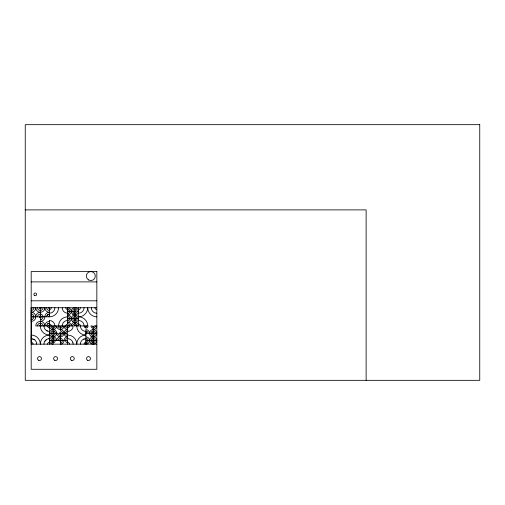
<?xml version="1.0" encoding="UTF-8"?>
<svg xmlns="http://www.w3.org/2000/svg" width="505" height="505" viewBox="0 0 505 505"><rect width="100%" height="100%" fill="white"/><g stroke="black" fill="none" stroke-linecap="round" stroke-linejoin="round"><path stroke-width="0.76" d="M96.777 307.722L31.19 307.722L31.215 344.164L96.777 344.164M49.439 344.164L49.439 325.031A0.909 0.909 0 0 0 48.524 325.94M52.356 325.94A0.726 0.726 0 0 0 53.082 326.672L53.082 344.164A3.642 3.642 0 0 1 49.439 340.522A3.642 3.642 0 0 1 53.082 336.879A3.642 3.642 0 0 1 56.718 340.528A3.642 3.642 0 0 1 60.379 336.879A3.642 3.642 0 0 0 64.015 333.231A3.642 3.642 0 0 1 67.657 329.588A3.642 3.642 0 0 1 64.015 325.94A3.642 3.642 0 0 1 60.373 329.582A3.642 3.642 0 0 1 64.015 333.231A3.642 3.642 0 0 0 67.657 336.873A3.636 3.636 0 0 0 64.015 340.515A3.642 3.642 0 0 1 60.373 344.164L60.373 332.498A0.726 0.726 0 0 0 59.641 333.231A0.726 0.726 0 0 0 60.373 333.956A0.726 0.726 0 0 0 61.099 333.231L66.931 333.231A0.726 0.726 0 0 1 67.657 332.505L67.657 326.672A0.726 0.726 0 0 1 66.931 325.94L35.773 325.94A4.551 4.551 0 0 1 39.863 321.414L40.331 321.388A4.551 4.551 0 0 0 44.882 316.831A4.551 4.551 0 0 1 49.439 312.273L49.439 307.722M60.373 329.582A3.642 3.642 0 0 1 56.73 325.94A3.642 3.642 0 0 1 53.082 329.582L53.082 328.13A2.184 2.184 0 0 1 50.898 325.94M59.641 325.94A0.726 0.726 0 0 0 60.373 326.672L60.373 331.04A2.184 2.184 0 0 1 62.557 333.231A2.184 2.184 0 0 1 60.373 335.415A2.184 2.184 0 0 1 58.189 333.231L53.082 333.231M68.39 325.94A0.726 0.726 0 0 0 67.657 325.214L67.657 327.764A1.818 1.818 0 0 0 69.482 325.94M75.674 311.364L71.306 311.364A3.642 3.642 0 0 0 67.657 307.728L67.657 309.54A1.824 1.824 0 0 1 66.149 308.738L65.978 308.429A1.824 1.824 0 0 1 65.839 307.715M74.948 310.638L74.948 325.94L74.216 325.94A0.726 0.726 0 0 1 74.948 325.214A0.726 0.726 0 0 1 75.674 325.94L88.066 325.94A2.184 2.184 0 0 1 85.882 328.13L85.882 325.94M85.882 336.879A3.642 3.642 0 0 1 89.524 340.522A3.642 3.642 0 0 1 85.882 344.164L85.882 342.34L85.515 342.377M50.898 340.515L50.942 340.08A2.184 2.184 0 0 1 54.42 338.792A2.184 2.184 0 0 1 54.048 342.485A2.184 2.184 0 0 1 50.898 340.522L50.904 340.294M58.548 307.722L58.504 308.65A9.096 9.096 0 0 1 50.367 316.78L31.215 316.831L31.215 310.455A2.733 2.733 0 0 0 33.949 307.722M58.548 325.94L58.593 325.012A9.096 9.096 0 0 1 66.729 316.881L67.657 316.831M62.191 325.94L62.222 325.384A5.46 5.46 0 0 1 67.108 320.511L67.657 320.473M62.544 340.742L61.919 342.062A2.184 2.184 0 0 1 60.373 342.706M84.057 344.164L84.095 343.798A1.793 1.793 0 0 1 85.49 342.396M87.706 307.722L87.655 308.65A9.096 9.096 0 0 1 79.525 316.78L78.591 316.831L79.525 316.875A9.096 9.096 0 0 1 87.649 325.012L87.706 325.94M88.066 340.522L87.428 342.062A2.184 2.184 0 0 1 85.882 342.706M90.982 333.231L91.026 332.789A2.184 2.184 0 0 1 94.391 331.419A2.184 2.184 0 0 1 94.391 335.042A2.184 2.184 0 0 1 91.033 333.672L90.982 333.231L91.026 333.672M95.357 340.522L94.713 342.062A2.184 2.184 0 0 1 91.033 340.963L91.026 340.08A2.184 2.184 0 0 1 95.357 340.522M91.026 340.08L91.026 340.957M37.597 316.837A2.733 2.733 0 0 1 37.717 316.023L38.216 315.095A2.733 2.733 0 0 1 42.597 315.309A2.733 2.733 0 0 1 41.139 319.438L40.331 319.564M46.706 316.831A2.721 2.721 0 0 1 47.034 315.53L48.133 314.426A2.721 2.721 0 0 1 49.439 314.097L49.439 312.273A4.551 4.551 0 0 1 44.882 307.722A4.551 4.551 0 0 1 40.331 312.273A4.551 4.551 0 0 0 35.779 316.837A4.551 4.551 0 0 1 31.215 321.382L31.215 317.74A0.909 0.909 0 0 0 32.131 316.831A0.909 0.909 0 0 0 31.215 315.922M47.034 315.53L47.331 315.095M48.878 338.722L49.439 338.697L48.335 338.805A5.435 5.435 0 0 0 46.384 339.631L44.629 341.557A5.448 5.448 0 0 0 43.973 344.164M49.433 323.213A2.727 2.727 0 0 0 48.133 323.541L47.173 324.412A2.727 2.727 0 0 0 46.706 325.94M44.907 341.109L45.223 340.686M45.57 340.294L46.384 339.631M47.615 344.164A1.818 1.818 0 0 1 48.152 342.876L48.417 342.649A1.818 1.818 0 0 1 49.439 342.34M47.697 314.722L48.133 314.426M47.697 323.831L48.133 323.541M67.657 309.18A2.184 2.184 0 0 1 69.747 312.014L69.583 312.406A2.184 2.184 0 0 1 68.51 313.378L67.657 313.548M60.152 339.821L60.373 339.789A0.726 0.726 0 0 1 61.042 340.793A0.726 0.726 0 0 1 59.855 341.039A0.726 0.726 0 0 1 60.089 339.846L60.373 339.789M80.415 344.164A5.467 5.467 0 0 1 83.754 339.126L85.882 338.697M68.51 313.378L68.099 313.504M83.754 339.126L84.253 338.943M31.215 314.097A2.733 2.733 0 0 1 33.33 315.095L33.62 315.53A2.733 2.733 0 0 1 32.03 319.438L31.215 319.564M32.03 319.444L31.493 319.551M41.139 319.444L40.608 319.551M48.524 316.831A0.909 0.909 0 0 1 49.256 315.941L49.439 316.831L49.439 313.188A5.46 5.46 0 0 0 54.906 307.722M25.25 209.891L366.125 209.891L366.125 380.328M31.215 281.897L96.752 281.897M31.215 300.81L96.752 300.81M77.132 311.364L78.591 311.364M67.657 318.655L78.591 318.655M67.657 325.94L73.124 325.94A5.46 5.46 0 0 1 67.657 331.406M49.439 333.231L52.356 333.231A0.726 0.726 0 0 0 53.082 333.956A0.726 0.726 0 0 0 53.808 333.231A0.726 0.726 0 0 0 53.082 332.505M59.641 333.231L61.099 333.231M85.882 332.505A0.726 0.726 0 0 1 86.607 333.231A0.726 0.726 0 0 1 85.882 333.956L85.882 333.231L96.815 333.231M49.439 340.515L52.356 340.515M53.082 340.515L60.373 340.515M61.099 340.515L66.931 340.515A0.726 0.726 0 0 0 67.657 341.247M85.882 340.515L96.815 340.515M96.815 313.188L95.186 312.942A5.46 5.46 0 0 1 91.373 308.277L91.348 307.722M96.815 316.831L95.881 316.786A9.096 9.096 0 0 1 87.706 307.722M74.948 319.381L74.601 319.293A0.726 0.726 0 0 1 74.469 318.106A0.726 0.726 0 0 1 75.63 318.396A0.726 0.726 0 0 1 74.948 319.381L74.803 319.368M78.591 320.473L80.718 320.902L82.46 322.076A5.467 5.467 0 0 1 83.811 324.317L84.057 325.94A1.818 1.818 0 0 0 85.882 327.764M72.764 325.94A2.184 2.184 0 0 1 74.948 323.755L75.39 323.8A2.184 2.184 0 0 1 77.12 325.719L77.132 325.94M67.657 328.13L67.007 328.029A2.184 2.184 0 0 1 65.473 325.94M67.657 335.055L68.592 335.099A9.096 9.096 0 0 1 76.716 343.23L76.773 344.164L76.817 343.23A9.096 9.096 0 0 1 84.947 335.105L85.882 335.055L84.947 335.004A9.096 9.096 0 0 1 76.823 326.874L76.773 325.94M67.657 335.415L67.007 335.32A2.184 2.184 0 0 1 67.657 331.046M67.657 338.697L68.762 338.805A5.404 5.404 0 0 1 72.84 342.485M74.948 323.755L75.39 323.8M32.32 338.805L31.215 338.697L34.271 339.631A5.498 5.498 0 0 1 35.432 340.686L36.025 341.557A5.448 5.448 0 0 1 36.682 344.164M47.312 330.977L46.832 330.75L47.811 331.16A5.467 5.467 0 0 0 49.439 331.406M33.343 339.126L34.271 339.631M54.306 331.419L53.934 331.217L54.306 331.419A2.184 2.184 0 0 1 54.168 335.131A2.184 2.184 0 0 1 50.904 333.363A2.184 2.184 0 0 1 53.934 331.217M58.182 325.94L58.195 326.167A2.184 2.184 0 0 0 58.561 327.164L58.826 327.486A2.184 2.184 0 0 0 62.557 325.94M37.597 307.715A2.733 2.733 0 0 0 38.064 309.249L38.393 309.653A2.733 2.733 0 0 0 43.064 307.722M37.597 325.94A2.733 2.733 0 0 1 37.717 325.125L38.393 324.008A2.733 2.733 0 0 1 42.262 324.008L42.597 324.412A2.733 2.733 0 0 1 43.058 325.94M92.453 333.376L92.472 333.445A0.726 0.726 0 0 0 93.652 333.773A0.726 0.726 0 0 0 93.469 332.568A0.726 0.726 0 0 0 92.44 333.231L92.447 333.306M72.878 342.535L73.124 344.164M95.357 325.94A2.184 2.184 0 0 1 93.172 328.13A2.184 2.184 0 0 1 90.988 325.94L92.44 325.94A0.726 0.726 0 0 0 93.172 326.672L93.166 344.164M85.882 344.164L85.882 329.588A3.642 3.642 0 0 1 89.524 333.231M78.591 307.722L78.591 324.122A1.818 1.818 0 0 1 80.415 325.94A5.46 5.46 0 0 0 85.882 331.406M74.948 307.722L74.948 309.18M67.657 307.722L67.657 324.122A1.818 1.818 0 0 0 65.839 325.946M67.657 344.164L67.657 333.956A0.726 0.726 0 0 1 66.931 333.231M49.439 320.473L49.439 325.94A3.642 3.642 0 0 0 53.082 329.582M40.331 307.722L40.375 326.874A9.096 9.096 0 0 0 48.505 334.998L49.439 335.055L48.505 335.099A9.096 9.096 0 0 0 40.381 343.23L40.331 344.164L40.28 343.23A9.096 9.096 0 0 0 32.15 335.105L31.215 335.055L31.215 342.34A1.818 1.818 0 0 1 33.04 344.164M31.215 307.722L31.215 308.631A0.909 0.909 0 0 0 32.131 307.722M35.773 316.831A4.551 4.551 0 0 0 31.215 312.279A4.551 4.551 0 0 0 35.773 307.722A4.551 4.551 0 0 0 40.331 312.273M41.24 307.722A0.909 0.909 0 0 1 40.331 308.631A0.909 0.909 0 0 1 39.415 307.722M49.439 310.455A2.733 2.733 0 0 1 46.706 307.722M49.439 308.631A0.909 0.909 0 0 1 48.524 307.722M40.324 321.388A4.551 4.551 0 0 1 44.876 325.94A4.551 4.551 0 0 1 49.439 321.388M39.415 325.94A0.909 0.909 0 0 1 40.324 325.031A0.909 0.909 0 0 1 41.233 325.94M67.657 310.638A0.726 0.726 0 0 1 68.39 311.364A0.726 0.726 0 0 1 67.657 312.096L67.657 311.364L71.306 311.364A3.642 3.642 0 0 1 67.657 315.006A3.642 3.642 0 0 1 71.3 318.655A3.642 3.642 0 0 1 67.657 322.297A3.642 3.642 0 0 1 71.3 325.946A3.642 3.642 0 0 1 74.942 322.297A3.642 3.642 0 0 1 78.584 325.94M67.657 320.839A2.184 2.184 0 0 0 69.747 318.005L69.583 317.613A2.184 2.184 0 0 0 67.664 316.471M67.657 317.923A0.726 0.726 0 0 1 68.39 318.655A0.726 0.726 0 0 1 67.657 319.381M67.657 323.755A2.184 2.184 0 0 1 69.841 325.946M86.607 325.94A0.726 0.726 0 0 1 85.882 326.672M93.172 326.672A0.726 0.726 0 0 0 93.898 325.94L96.815 325.94A3.642 3.642 0 0 1 93.166 329.582M85.882 331.046A2.184 2.184 0 0 1 88.066 333.231M55.266 325.94A2.184 2.184 0 0 1 53.082 328.13M53.808 325.94A0.726 0.726 0 0 1 53.082 326.672M61.099 325.94A0.726 0.726 0 0 1 60.373 326.672M60.373 336.873A3.642 3.642 0 0 1 56.73 333.231M58.189 340.522A2.184 2.184 0 0 1 60.373 338.337A2.184 2.184 0 0 1 62.557 340.522M67.657 342.706A2.184 2.184 0 0 1 65.473 340.522A2.184 2.184 0 0 1 67.657 338.337M85.882 338.337A2.184 2.184 0 0 1 88.066 340.522M85.882 339.789A0.726 0.726 0 0 1 86.607 340.522A0.726 0.726 0 0 1 85.882 341.247M51.258 307.722A1.818 1.818 0 0 1 49.439 309.54M67.657 313.188A5.46 5.46 0 0 1 62.197 307.722M49.439 327.764A1.818 1.818 0 0 1 47.615 325.94M49.433 324.122A1.818 1.818 0 0 1 51.258 325.946M46.826 330.75A5.467 5.467 0 0 1 43.967 325.946M49.427 320.479A5.467 5.467 0 0 1 54.9 325.946M84.057 307.722A5.46 5.46 0 0 1 78.591 313.188M80.415 307.722A1.818 1.818 0 0 1 78.591 309.54M96.815 309.54A1.818 1.818 0 0 1 94.99 307.722M67.657 342.34A1.818 1.818 0 0 1 69.482 344.164M479.75 124.672L25.25 124.672L25.25 380.328L479.75 380.328L479.75 124.672M96.846 271.583L31.19 271.583L31.19 369.288L96.846 369.288L96.846 271.583M76.962 317.803L76.874 317.613A2.184 2.184 0 0 0 73.301 317.222A2.184 2.184 0 0 0 74.184 320.7A2.184 2.184 0 0 0 77.132 318.655L76.962 317.803M38.538 360.248A1.957 1.957 0 0 0 41.473 358.556A1.957 1.957 0 0 0 38.538 356.858A1.957 1.957 0 0 0 38.538 360.248M54.609 360.248A1.957 1.957 0 0 0 57.545 358.556A1.957 1.957 0 0 0 54.609 356.858A1.957 1.957 0 0 0 54.609 360.248M71.319 360.248A1.957 1.957 0 0 0 74.254 358.556A1.957 1.957 0 0 0 71.319 356.858A1.957 1.957 0 0 0 71.319 360.248M87.523 360.248A1.957 1.957 0 0 0 90.458 358.556A1.957 1.957 0 0 0 87.523 356.858A1.957 1.957 0 0 0 87.523 360.248M88.577 279.934A4.476 4.476 0 0 0 95.287 276.058A4.476 4.476 0 0 0 88.577 272.182A4.476 4.476 0 0 0 88.577 279.934M39.794 317.569A0.909 0.909 0 0 0 41.233 316.925A0.909 0.909 0 0 0 39.958 316.004A0.909 0.909 0 0 0 39.794 317.569M72.821 314.318A3.642 3.642 0 0 0 78.572 311.736A3.642 3.642 0 0 0 73.459 308.044A3.642 3.642 0 0 0 72.821 314.318M73.667 313.138A2.184 2.184 0 0 0 77.12 311.585A2.184 2.184 0 0 0 74.052 309.369A2.184 2.184 0 0 0 73.667 313.138M74.519 311.957A0.726 0.726 0 0 0 75.674 311.44A0.726 0.726 0 0 0 74.652 310.701A0.726 0.726 0 0 0 74.519 311.957M72.821 321.609A3.642 3.642 0 0 0 78.572 319.027A3.642 3.642 0 0 0 73.459 315.335A3.642 3.642 0 0 0 72.821 321.609M91.039 336.185A3.642 3.642 0 0 0 96.796 333.603A3.642 3.642 0 0 0 91.683 329.91A3.642 3.642 0 0 0 91.039 336.185M91.039 343.469A3.642 3.642 0 0 0 96.796 340.888A3.642 3.642 0 0 0 91.683 337.201A3.642 3.642 0 0 0 91.039 343.469M50.954 336.185A3.642 3.642 0 0 0 56.705 333.603A3.642 3.642 0 0 0 51.592 329.91A3.642 3.642 0 0 0 50.954 336.185M52.659 341.109A0.726 0.726 0 0 0 53.808 340.591A0.726 0.726 0 0 0 52.785 339.852A0.726 0.726 0 0 0 52.659 341.109M92.743 341.109A0.726 0.726 0 0 0 93.892 340.591A0.726 0.726 0 0 0 92.87 339.852A0.726 0.726 0 0 0 92.743 341.109M34.466 295.463A1.363 1.363 0 0 0 36.625 294.491A1.363 1.363 0 0 0 34.706 293.108A1.363 1.363 0 0 0 34.466 295.463"/></g></svg>
